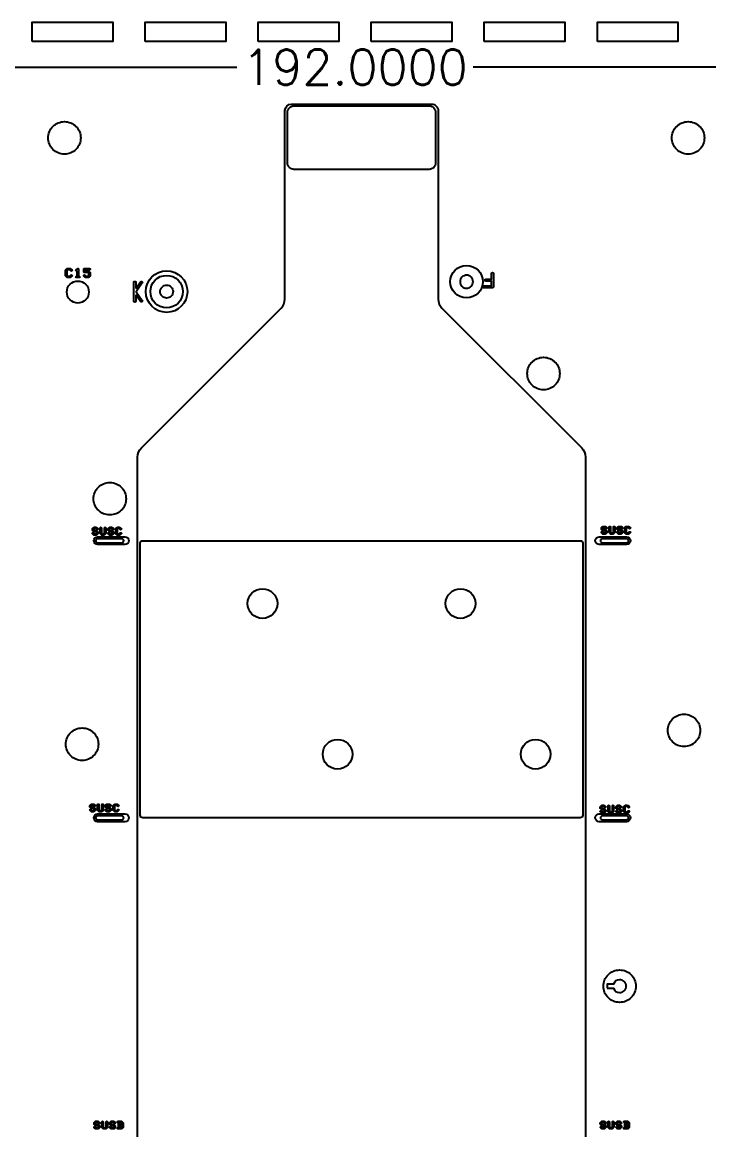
# Model space of a CAD drawing. Extents: x 2864 to 3941, y 2420 to 3182.
# Drawn here: x 3134 to 3186.9, y 2686.2 to 2771.5 of the extents above; entities that cross this region are included whole.
import ezdxf

# ---------------------------------------------------------------- set-up
doc = ezdxf.new("R2010")
doc.units = 0
doc.layers.get('Defpoints').update_dxf_attribs({"lineweight": 0})
for name, color, linetype in [('susb-t_layer0', 3, 'Continuous'), ('susc-t_layer1', 2, 'Continuous'), ('ttr1_panel_layer3', 7, 'Continuous')]:
    doc.layers.add(name, color=color, linetype=linetype)
doc.layers.add('尺寸線', color=3, linetype='Continuous', lineweight=0)
doc.styles.get("Standard").update_dxf_attribs({"font": 'simplex.shx', "height": 2.7})
doc.dimstyles.get("Standard").update_dxf_attribs({"dimtxt": 6, "dimasz": 0.18, "dimexe": 0.18, "dimexo": 0.0625, "dimgap": 0.09, "dimtad": 0, "dimtih": 1, "dimtoh": 1, "dimdec": 4, "dimzin": 0, "dimdsep": 46, "dimtxsty": 'Standard', "dimcen": 0.09, "dimadec": 0, "dimazin": 0, "dimtfac": 1, "dimtdec": 4, "dimtofl": 0, "dimtmove": 0, "dimatfit": 3, "dimfxl": 0, "dimtolj": 1, "dimtzin": 0, "dimarcsym": 0})

# ---------------------------------------------------------------- blocks, each defined once
blk = doc.blocks.new('*D6')
at = {"layer": 'Defpoints', "color": 0, "linetype": 'Continuous'}
for p in [(3264.244, 2768.025), (3072.244, 2751.506), (3264.244, 2751.506)]:
    blk.add_point(p, dxfattribs=at)
at = {"layer": '尺寸線', "color": 0, "linetype": 'Continuous', "lineweight": -2}
for p, q in [((3072.244, 2751.569), (3072.244, 2768.205)), ((3072.424, 2768.025), (3150.568, 2768.025)), ((3264.064, 2768.025), (3168.748, 2768.025)), ((3264.244, 2751.569), (3264.244, 2768.205))]:
    blk.add_line(p, q, dxfattribs=at)
at = {"layer": '尺寸線', "color": 0, "linetype": 'Continuous'}
for points in [[(3072.424, 2768.055), (3072.424, 2767.995), (3072.244, 2768.025)], [(3264.064, 2767.995), (3264.064, 2768.055), (3264.244, 2768.025)]]:
    blk.add_solid(points, dxfattribs=at)
at = {"layer": '尺寸線', "color": 0, "linetype": 'Continuous', "insert": (3159.658, 2768.025), "char_height": 2.7, "attachment_point": 5}
blk.add_mtext('\\A1;192.0000', dxfattribs=at)

msp = doc.modelspace()

# ---------------------------------------------------------------- linework, layer by layer
at = {"layer": 'susb-t_layer0', "linetype": 'Continuous'}
msp.add_lwpolyline([(3154.4627, 2760.65365), (3154.4627, 2764.54823, -0.414216), (3154.96258, 2765.04835), (3165.36261, 2765.04835, -0.414367), (3165.86273, 2764.54823), (3165.86273, 2760.65365, -0.414365), (3165.36261, 2760.15377), (3154.96258, 2760.15377, -0.414216)], format="xyb", close=True, dxfattribs=at)
at = {"layer": 'susc-t_layer1', "linetype": 'Continuous'}
msp.add_lwpolyline([(3143.12719, 2710.42347), (3143.12719, 2731.35947, -0.414223), (3143.32719, 2731.55947), (3176.99494, 2731.55947, -0.414223), (3177.19494, 2731.35947), (3177.19494, 2710.42347, -0.414223), (3176.99494, 2710.22347), (3143.32719, 2710.22347, -0.414223)], format="xyb", close=True, dxfattribs=at)
at = {"layer": 'susc-t_layer1'}
for centre in [(3152.53967, 2726.72077), (3167.77942, 2726.72077), (3158.32173, 2715.115), (3173.56173, 2715.115)]:
    msp.add_circle(centre, 1.14241, dxfattribs=at)
at = {"layer": 'ttr1_panel_layer3'}
for p, q in [((3141.50978, 2686.25847), (3141.427, 2686.25847)), ((3180.47026, 2686.26367), (3180.38748, 2686.26367))]:
    msp.add_line(p, q, dxfattribs=at)
at = {"layer": 'ttr1_panel_layer3', "linetype": 'Continuous'}
for points in [[(3134.81107, 2769.99278), (3134.81107, 2771.49278), (3141.01107, 2771.49278), (3141.01107, 2769.99278)], [(3143.51107, 2769.99278), (3143.51107, 2771.49278), (3149.71107, 2771.49278), (3149.71107, 2769.99278)], [(3152.21107, 2769.99278), (3152.21107, 2771.49278), (3158.41107, 2771.49278), (3158.41107, 2769.99278)], [(3160.91107, 2769.99278), (3160.91107, 2771.49278), (3167.11107, 2771.49278), (3167.11107, 2769.99278)], [(3169.61107, 2769.99278), (3169.61107, 2771.49278), (3175.81107, 2771.49278), (3175.81107, 2769.99278)], [(3178.31107, 2769.99278), (3178.31107, 2771.49278), (3184.51107, 2771.49278), (3184.51107, 2769.99278)], [(3141.55978, 2686.35847), (3141.65463, 2686.35847), (3141.70812, 2686.41196), (3141.70812, 2686.70166), (3141.65463, 2686.75515), (3141.55978, 2686.75515)], [(3180.52026, 2686.36367), (3180.61511, 2686.36367), (3180.6686, 2686.41716), (3180.6686, 2686.70687), (3180.61511, 2686.76036), (3180.52026, 2686.76036)]]:
    msp.add_lwpolyline(points, close=True, dxfattribs=at)
for points in [[(3142.92399, 2667.73867), (3142.92399, 2737.99786, -0.198849), (3143.21685, 2738.70474), (3153.97223, 2749.46012, 0.198916), (3154.26509, 2750.16726), (3154.26509, 2764.68031, -0.414068), (3154.76522, 2765.18018), (3165.56022, 2765.18018, -0.414218), (3166.06009, 2764.68031), (3166.06009, 2750.16726, 0.198916), (3166.35295, 2749.46012), (3177.10528, 2738.70779, -0.198916), (3177.39814, 2738.00066), (3177.39814, 2667.70082, -0.198917), (3177.10528, 2666.99369), (3165.35103, 2655.23943, 0.198625), (3165.20487, 2654.88627), (3165.20487, 2646.80551, -0.414364), (3164.70474, 2646.30539), (3155.70476, 2646.30539, -0.414217), (3155.20489, 2646.80551), (3155.20489, 2654.83648, 0.198853), (3155.05843, 2655.18996), (3143.21685, 2667.03153, -0.198917)], [(3136.04933, 2762.58209, -0.414215), (3137.29933, 2763.83209, -0.414215), (3138.54933, 2762.58209, -0.414215), (3137.29933, 2761.33209, -0.414215)], [(3184.04933, 2762.58209, -0.414215), (3185.29933, 2763.83209, -0.414215), (3186.54933, 2762.58209, -0.414215), (3185.29933, 2761.33209, -0.414215)], [(3137.38453, 2751.97478), (3137.38453, 2752.37213, -0.200121), (3137.39933, 2752.40764), (3137.49836, 2752.50667, -0.200121), (3137.53387, 2752.52147), (3137.73254, 2752.52147, -0.200121), (3137.76805, 2752.50667), (3137.86724, 2752.40749, -1), (3137.79653, 2752.33678), (3137.71183, 2752.42147), (3137.55458, 2752.42147), (3137.48453, 2752.35142), (3137.48453, 2751.99549), (3137.55458, 2751.92544), (3137.71183, 2751.92544), (3137.79653, 2752.01014, -1), (3137.86724, 2751.93943), (3137.76805, 2751.84024, -0.200121), (3137.73254, 2751.82544), (3137.53387, 2751.82544, -0.200121), (3137.49836, 2751.84024), (3137.39933, 2751.93927, -0.200121)], [(3138.78453, 2752.27279), (3138.78453, 2752.47147, -0.414253), (3138.83453, 2752.52147), (3139.23188, 2752.52147, -1), (3139.23188, 2752.42147), (3138.88453, 2752.42147), (3138.88453, 2752.32279), (3139.13254, 2752.32279, -0.200121), (3139.16805, 2752.30799), (3139.26708, 2752.20897, -0.200121), (3139.28188, 2752.17346), (3139.28188, 2751.97478, -0.200121), (3139.26708, 2751.93927), (3139.16805, 2751.84024, -0.200121), (3139.13254, 2751.82544), (3138.93387, 2751.82544, -0.200121), (3138.89836, 2751.84024), (3138.79918, 2751.93943, -1), (3138.86989, 2752.01014), (3138.95458, 2751.92544), (3139.11183, 2751.92544), (3139.18188, 2751.99549), (3139.18188, 2752.15275), (3139.11183, 2752.22279), (3138.83453, 2752.22279, -0.414253)], [(3167.74359, 2751.50645, 0.414217), (3168.24359, 2751.00645, 0.414217), (3168.74359, 2751.50645, 0.414217), (3168.24359, 2752.00645, 0.414217)], [(3137.47796, 2750.7088, -0.414215), (3138.32796, 2751.5588, -0.414215), (3139.17796, 2750.7088, -0.414215), (3138.32796, 2749.8588, -0.414215)], [(3144.66107, 2750.74278, -0.414217), (3145.16107, 2751.24278, -0.414217), (3145.66107, 2750.74278, -0.414217), (3145.16107, 2750.24278, -0.414217)], [(3172.91663, 2744.4339, -0.414215), (3174.16663, 2745.6839, -0.414215), (3175.41663, 2744.4339, -0.414215), (3174.16663, 2743.1839, -0.414215)], [(3139.53994, 2734.79199, -0.414215), (3140.78994, 2736.04199, -0.414215), (3142.03994, 2734.79199, -0.414215), (3140.78994, 2733.54199, -0.414215)], [(3139.44824, 2732.37718), (3139.44824, 2732.45997, -0.200121), (3139.46304, 2732.49548), (3139.54551, 2732.57795, -0.200121), (3139.58102, 2732.59275), (3139.74658, 2732.59275, -0.200121), (3139.78209, 2732.57795), (3139.86472, 2732.49532, -1), (3139.79401, 2732.42461), (3139.72587, 2732.49275), (3139.60173, 2732.49275), (3139.54824, 2732.43926), (3139.54824, 2732.39789), (3139.60173, 2732.3444), (3139.74658, 2732.3444, -0.200121), (3139.78209, 2732.3296), (3139.86456, 2732.24713, -0.200121), (3139.87936, 2732.21162), (3139.87936, 2732.12884, -0.200121), (3139.86456, 2732.09333), (3139.78209, 2732.01086, -0.200121), (3139.74658, 2731.99606), (3139.58102, 2731.99606, -0.200121), (3139.54551, 2732.01086), (3139.46288, 2732.09348, -1), (3139.53359, 2732.16419), (3139.60173, 2732.09606), (3139.72587, 2732.09606), (3139.77936, 2732.14955), (3139.77936, 2732.19091), (3139.72587, 2732.2444), (3139.58102, 2732.2444, -0.200121), (3139.54551, 2732.2592), (3139.46304, 2732.34167, -0.200121)], [(3140.04824, 2732.12884), (3140.04824, 2732.54275, -1), (3140.14824, 2732.54275), (3140.14824, 2732.14955), (3140.20173, 2732.09606), (3140.32587, 2732.09606), (3140.37936, 2732.14955), (3140.37936, 2732.54275, -1), (3140.47936, 2732.54275), (3140.47936, 2732.12884, -0.200121), (3140.46456, 2732.09333), (3140.38209, 2732.01086, -0.200121), (3140.34658, 2731.99606), (3140.18102, 2731.99606, -0.200121), (3140.14551, 2732.01086), (3140.06304, 2732.09333, -0.200121)], [(3140.64824, 2732.37718), (3140.64824, 2732.45997, -0.200121), (3140.66304, 2732.49548), (3140.74551, 2732.57795, -0.200121), (3140.78102, 2732.59275), (3140.94658, 2732.59275, -0.200121), (3140.98209, 2732.57795), (3141.06472, 2732.49532, -1), (3140.99401, 2732.42461), (3140.92587, 2732.49275), (3140.80173, 2732.49275), (3140.74824, 2732.43926), (3140.74824, 2732.39789), (3140.80173, 2732.3444), (3140.94658, 2732.3444, -0.200121), (3140.98209, 2732.3296), (3141.06456, 2732.24713, -0.200121), (3141.07936, 2732.21162), (3141.07936, 2732.12884, -0.200121), (3141.06456, 2732.09333), (3140.98209, 2732.01086, -0.200121), (3140.94658, 2731.99606), (3140.78102, 2731.99606, -0.200121), (3140.74551, 2732.01086), (3140.66288, 2732.09348, -1), (3140.73359, 2732.16419), (3140.80173, 2732.09606), (3140.92587, 2732.09606), (3140.97936, 2732.14955), (3140.97936, 2732.19091), (3140.92587, 2732.2444), (3140.78102, 2732.2444, -0.200121), (3140.74551, 2732.2592), (3140.66304, 2732.34167, -0.200121)], [(3141.24824, 2732.12884), (3141.24824, 2732.45997, -0.200121), (3141.26304, 2732.49548), (3141.34551, 2732.57795, -0.200121), (3141.38102, 2732.59275), (3141.54658, 2732.59275, -0.200121), (3141.58209, 2732.57795), (3141.66472, 2732.49532, -1), (3141.59401, 2732.42461), (3141.52587, 2732.49275), (3141.40173, 2732.49275), (3141.34824, 2732.43926), (3141.34824, 2732.14955), (3141.40173, 2732.09606), (3141.52587, 2732.09606), (3141.59401, 2732.16419, -1), (3141.66472, 2732.09348), (3141.58209, 2732.01086, -0.200121), (3141.54658, 2731.99606), (3141.38102, 2731.99606, -0.200121), (3141.34551, 2732.01086), (3141.26304, 2732.09333, -0.200121)], [(3178.61932, 2732.44894), (3178.61932, 2732.53172, -0.200121), (3178.63412, 2732.56723), (3178.71659, 2732.6497, -0.200121), (3178.7521, 2732.6645), (3178.91767, 2732.6645, -0.200121), (3178.95318, 2732.6497), (3179.0358, 2732.56708, -1), (3178.96509, 2732.49637), (3178.89696, 2732.5645), (3178.77281, 2732.5645), (3178.71932, 2732.51101), (3178.71932, 2732.46965), (3178.77281, 2732.41616), (3178.91767, 2732.41616, -0.200121), (3178.95318, 2732.40136), (3179.03565, 2732.31889, -0.200121), (3179.05045, 2732.28338), (3179.05045, 2732.20059, -0.200121), (3179.03565, 2732.16508), (3178.95318, 2732.08261, -0.200121), (3178.91767, 2732.06781), (3178.7521, 2732.06781, -0.200121), (3178.71659, 2732.08261), (3178.63397, 2732.16524, -1), (3178.70468, 2732.23595), (3178.77281, 2732.16781), (3178.89696, 2732.16781), (3178.95045, 2732.2213), (3178.95045, 2732.26267), (3178.89696, 2732.31616), (3178.7521, 2732.31616, -0.200121), (3178.71659, 2732.33096), (3178.63412, 2732.41343, -0.200121)], [(3179.21932, 2732.20059), (3179.21932, 2732.6145, -1), (3179.31932, 2732.6145), (3179.31932, 2732.2213), (3179.37281, 2732.16781), (3179.49696, 2732.16781), (3179.55045, 2732.2213), (3179.55045, 2732.6145, -1), (3179.65045, 2732.6145), (3179.65045, 2732.20059, -0.200121), (3179.63565, 2732.16508), (3179.55318, 2732.08261, -0.200121), (3179.51767, 2732.06781), (3179.3521, 2732.06781, -0.200121), (3179.31659, 2732.08261), (3179.23412, 2732.16508, -0.200121)], [(3179.81932, 2732.44894), (3179.81932, 2732.53172, -0.200121), (3179.83412, 2732.56723), (3179.91659, 2732.6497, -0.200121), (3179.9521, 2732.6645), (3180.11767, 2732.6645, -0.200121), (3180.15318, 2732.6497), (3180.2358, 2732.56708, -1), (3180.16509, 2732.49637), (3180.09696, 2732.5645), (3179.97281, 2732.5645), (3179.91932, 2732.51101), (3179.91932, 2732.46965), (3179.97281, 2732.41616), (3180.11767, 2732.41616, -0.200121), (3180.15318, 2732.40136), (3180.23565, 2732.31889, -0.200121), (3180.25045, 2732.28338), (3180.25045, 2732.20059, -0.200121), (3180.23565, 2732.16508), (3180.15318, 2732.08261, -0.200121), (3180.11767, 2732.06781), (3179.9521, 2732.06781, -0.200121), (3179.91659, 2732.08261), (3179.83397, 2732.16524, -1), (3179.90468, 2732.23595), (3179.97281, 2732.16781), (3180.09696, 2732.16781), (3180.15045, 2732.2213), (3180.15045, 2732.26267), (3180.09696, 2732.31616), (3179.9521, 2732.31616, -0.200121), (3179.91659, 2732.33096), (3179.83412, 2732.41343, -0.200121)], [(3180.41932, 2732.20059), (3180.41932, 2732.53172, -0.200121), (3180.43412, 2732.56723), (3180.51659, 2732.6497, -0.200121), (3180.5521, 2732.6645), (3180.71767, 2732.6645, -0.200121), (3180.75318, 2732.6497), (3180.8358, 2732.56708, -1), (3180.76509, 2732.49637), (3180.69696, 2732.5645), (3180.57281, 2732.5645), (3180.51932, 2732.51101), (3180.51932, 2732.2213), (3180.57281, 2732.16781), (3180.69696, 2732.16781), (3180.76509, 2732.23595, -1), (3180.8358, 2732.16524), (3180.75318, 2732.08261, -0.200121), (3180.71767, 2732.06781), (3180.5521, 2732.06781, -0.200121), (3180.51659, 2732.08261), (3180.43412, 2732.16508, -0.200121)], [(3139.85001, 2731.25947, -1), (3139.85001, 2731.85947), (3141.9553, 2731.85947, -1), (3141.9553, 2731.25947)], [(3139.85001, 2731.40947), (3141.70747, 2731.40947, 1), (3141.70747, 2731.70947), (3139.85001, 2731.70947, 1)], [(3178.45421, 2731.25947, -1), (3178.45421, 2731.85947), (3180.5595, 2731.85947, -1), (3180.5595, 2731.25947)], [(3178.70204, 2731.40947), (3180.5595, 2731.40947, 1), (3180.5595, 2731.70947), (3178.70204, 2731.70947, 1)], [(3183.7306, 2716.956, -0.414215), (3184.9806, 2718.206, -0.414215), (3186.2306, 2716.956, -0.414215), (3184.9806, 2715.706, -0.414215)], [(3137.41027, 2715.89116, -0.414215), (3138.66027, 2717.14116, -0.414215), (3139.91027, 2715.89116, -0.414215), (3138.66027, 2714.64116, -0.414215)], [(3139.2537, 2711.06429), (3139.2537, 2711.14708, -0.200121), (3139.2685, 2711.18259), (3139.35097, 2711.26506, -0.200121), (3139.38648, 2711.27986), (3139.55205, 2711.27986, -0.200121), (3139.58756, 2711.26506), (3139.67018, 2711.18243, -1), (3139.59947, 2711.11172), (3139.53134, 2711.17986), (3139.40719, 2711.17986), (3139.3537, 2711.12637), (3139.3537, 2711.085), (3139.40719, 2711.03151), (3139.55205, 2711.03151, -0.200121), (3139.58756, 2711.01671), (3139.67003, 2710.93424, -0.200121), (3139.68483, 2710.89873), (3139.68483, 2710.81595, -0.200121), (3139.67003, 2710.78044), (3139.58756, 2710.69797, -0.200121), (3139.55205, 2710.68317), (3139.38648, 2710.68317, -0.200121), (3139.35097, 2710.69797), (3139.26835, 2710.78059, -1), (3139.33906, 2710.8513), (3139.40719, 2710.78317), (3139.53134, 2710.78317), (3139.58483, 2710.83666), (3139.58483, 2710.87802), (3139.53134, 2710.93151), (3139.38648, 2710.93151, -0.200121), (3139.35097, 2710.94631), (3139.2685, 2711.02878, -0.200121)], [(3139.8537, 2710.81595), (3139.8537, 2711.22986, -1), (3139.9537, 2711.22986), (3139.9537, 2710.83666), (3140.00719, 2710.78317), (3140.13134, 2710.78317), (3140.18483, 2710.83666), (3140.18483, 2711.22986, -1), (3140.28483, 2711.22986), (3140.28483, 2710.81595, -0.200121), (3140.27003, 2710.78044), (3140.18756, 2710.69797, -0.200121), (3140.15205, 2710.68317), (3139.98648, 2710.68317, -0.200121), (3139.95097, 2710.69797), (3139.8685, 2710.78044, -0.200121)], [(3140.4537, 2711.06429), (3140.4537, 2711.14708, -0.200121), (3140.4685, 2711.18259), (3140.55097, 2711.26506, -0.200121), (3140.58648, 2711.27986), (3140.75205, 2711.27986, -0.200121), (3140.78756, 2711.26506), (3140.87018, 2711.18243, -1), (3140.79947, 2711.11172), (3140.73134, 2711.17986), (3140.60719, 2711.17986), (3140.5537, 2711.12637), (3140.5537, 2711.085), (3140.60719, 2711.03151), (3140.75205, 2711.03151, -0.200121), (3140.78756, 2711.01671), (3140.87003, 2710.93424, -0.200121), (3140.88483, 2710.89873), (3140.88483, 2710.81595, -0.200121), (3140.87003, 2710.78044), (3140.78756, 2710.69797, -0.200121), (3140.75205, 2710.68317), (3140.58648, 2710.68317, -0.200121), (3140.55097, 2710.69797), (3140.46835, 2710.78059, -1), (3140.53906, 2710.8513), (3140.60719, 2710.78317), (3140.73134, 2710.78317), (3140.78483, 2710.83666), (3140.78483, 2710.87802), (3140.73134, 2710.93151), (3140.58648, 2710.93151, -0.200121), (3140.55097, 2710.94631), (3140.4685, 2711.02878, -0.200121)], [(3141.0537, 2710.81595), (3141.0537, 2711.14708, -0.200121), (3141.0685, 2711.18259), (3141.15097, 2711.26506, -0.200121), (3141.18648, 2711.27986), (3141.35205, 2711.27986, -0.200121), (3141.38756, 2711.26506), (3141.47018, 2711.18243, -1), (3141.39947, 2711.11172), (3141.33134, 2711.17986), (3141.20719, 2711.17986), (3141.1537, 2711.12637), (3141.1537, 2710.83666), (3141.20719, 2710.78317), (3141.33134, 2710.78317), (3141.39947, 2710.8513, -1), (3141.47018, 2710.78059), (3141.38756, 2710.69797, -0.200121), (3141.35205, 2710.68317), (3141.18648, 2710.68317, -0.200121), (3141.15097, 2710.69797), (3141.0685, 2710.78044, -0.200121)], [(3178.53351, 2710.96881), (3178.53351, 2711.05159, -0.200121), (3178.54831, 2711.0871), (3178.63078, 2711.16957, -0.200121), (3178.66629, 2711.18437), (3178.83186, 2711.18437, -0.200121), (3178.86737, 2711.16957), (3178.94999, 2711.08695, -1), (3178.87928, 2711.01624), (3178.81115, 2711.08437), (3178.687, 2711.08437), (3178.63351, 2711.03088), (3178.63351, 2710.98952), (3178.687, 2710.93603), (3178.83186, 2710.93603, -0.200121), (3178.86737, 2710.92123), (3178.94984, 2710.83876, -0.200121), (3178.96464, 2710.80325), (3178.96464, 2710.72047, -0.200121), (3178.94984, 2710.68496), (3178.86737, 2710.60249, -0.200121), (3178.83186, 2710.58769), (3178.66629, 2710.58769, -0.200121), (3178.63078, 2710.60249), (3178.54816, 2710.68511, -1), (3178.61887, 2710.75582), (3178.687, 2710.68769), (3178.81115, 2710.68769), (3178.86464, 2710.74118), (3178.86464, 2710.78254), (3178.81115, 2710.83603), (3178.66629, 2710.83603, -0.200121), (3178.63078, 2710.85083), (3178.54831, 2710.9333, -0.200121)], [(3179.13351, 2710.72047), (3179.13351, 2711.13437, -1), (3179.23351, 2711.13437), (3179.23351, 2710.74118), (3179.287, 2710.68769), (3179.41115, 2710.68769), (3179.46464, 2710.74118), (3179.46464, 2711.13437, -1), (3179.56464, 2711.13437), (3179.56464, 2710.72047, -0.200121), (3179.54984, 2710.68496), (3179.46737, 2710.60249, -0.200121), (3179.43186, 2710.58769), (3179.26629, 2710.58769, -0.200121), (3179.23078, 2710.60249), (3179.14831, 2710.68496, -0.200121)], [(3179.73351, 2710.96881), (3179.73351, 2711.05159, -0.200121), (3179.74831, 2711.0871), (3179.83078, 2711.16957, -0.200121), (3179.86629, 2711.18437), (3180.03186, 2711.18437, -0.200121), (3180.06737, 2711.16957), (3180.14999, 2711.08695, -1), (3180.07928, 2711.01624), (3180.01115, 2711.08437), (3179.887, 2711.08437), (3179.83351, 2711.03088), (3179.83351, 2710.98952), (3179.887, 2710.93603), (3180.03186, 2710.93603, -0.200121), (3180.06737, 2710.92123), (3180.14984, 2710.83876, -0.200121), (3180.16464, 2710.80325), (3180.16464, 2710.72047, -0.200121), (3180.14984, 2710.68496), (3180.06737, 2710.60249, -0.200121), (3180.03186, 2710.58769), (3179.86629, 2710.58769, -0.200121), (3179.83078, 2710.60249), (3179.74816, 2710.68511, -1), (3179.81887, 2710.75582), (3179.887, 2710.68769), (3180.01115, 2710.68769), (3180.06464, 2710.74118), (3180.06464, 2710.78254), (3180.01115, 2710.83603), (3179.86629, 2710.83603, -0.200121), (3179.83078, 2710.85083), (3179.74831, 2710.9333, -0.200121)], [(3180.33351, 2710.72047), (3180.33351, 2711.05159, -0.200121), (3180.34831, 2711.0871), (3180.43078, 2711.16957, -0.200121), (3180.46629, 2711.18437), (3180.63186, 2711.18437, -0.200121), (3180.66737, 2711.16957), (3180.74999, 2711.08695, -1), (3180.67928, 2711.01624), (3180.61115, 2711.08437), (3180.487, 2711.08437), (3180.43351, 2711.03088), (3180.43351, 2710.74118), (3180.487, 2710.68769), (3180.61115, 2710.68769), (3180.67928, 2710.75582, -1), (3180.74999, 2710.68511), (3180.66737, 2710.60249, -0.200121), (3180.63186, 2710.58769), (3180.46629, 2710.58769, -0.200121), (3180.43078, 2710.60249), (3180.34831, 2710.68496, -0.200121)], [(3139.85001, 2709.92347, -1), (3139.85001, 2710.52347), (3141.9553, 2710.52347, -1), (3141.9553, 2709.92347)], [(3139.85001, 2710.07347), (3141.70747, 2710.07347, 1), (3141.70747, 2710.37347), (3139.85001, 2710.37347, 1)], [(3178.45421, 2709.92347, -1), (3178.45421, 2710.52347), (3180.5595, 2710.52347, -1), (3180.5595, 2709.92347)], [(3178.70204, 2710.07347), (3180.5595, 2710.07347, 1), (3180.5595, 2710.37347), (3178.70204, 2710.37347, 1)], [(3178.77663, 2697.25683, -0.414215), (3180.02663, 2698.50683, -0.414215), (3181.27663, 2697.25683, -0.414215), (3180.02663, 2696.00683, -0.414215)], [(3179.07549, 2697.10683), (3179.54966, 2697.10683, 0.327544), (3180.02663, 2696.75683, 0.414217), (3180.52663, 2697.25683, 0.414217), (3180.02663, 2697.75683, 0.327542), (3179.54966, 2697.40683), (3179.07549, 2697.40683)], [(3139.577, 2686.63959), (3139.577, 2686.72237, -0.200121), (3139.5918, 2686.75788), (3139.67427, 2686.84035, -0.200121), (3139.70978, 2686.85515), (3139.87534, 2686.85515, -0.200121), (3139.91085, 2686.84035), (3139.99348, 2686.75773, -1), (3139.92277, 2686.68702), (3139.85463, 2686.75515), (3139.73049, 2686.75515), (3139.677, 2686.70166), (3139.677, 2686.6603), (3139.73049, 2686.60681), (3139.87534, 2686.60681, -0.200121), (3139.91085, 2686.59201), (3139.99332, 2686.50954, -0.200121), (3140.00812, 2686.47403), (3140.00812, 2686.39125, -0.200121), (3139.99332, 2686.35574), (3139.91085, 2686.27327, -0.200121), (3139.87534, 2686.25847), (3139.70978, 2686.25847, -0.200121), (3139.67427, 2686.27327), (3139.59164, 2686.35589, -1), (3139.66235, 2686.4266), (3139.73049, 2686.35847), (3139.85463, 2686.35847), (3139.90812, 2686.41196), (3139.90812, 2686.45332), (3139.85463, 2686.50681), (3139.70978, 2686.50681, -0.200121), (3139.67427, 2686.52161), (3139.5918, 2686.60408, -0.200121)], [(3140.177, 2686.39125), (3140.177, 2686.80515, -1), (3140.277, 2686.80515), (3140.277, 2686.41196), (3140.33049, 2686.35847), (3140.45463, 2686.35847), (3140.50812, 2686.41196), (3140.50812, 2686.80515, -1), (3140.60812, 2686.80515), (3140.60812, 2686.39125, -0.200121), (3140.59332, 2686.35574), (3140.51085, 2686.27327, -0.200121), (3140.47534, 2686.25847), (3140.30978, 2686.25847, -0.200121), (3140.27427, 2686.27327), (3140.1918, 2686.35574, -0.200121)], [(3140.777, 2686.63959), (3140.777, 2686.72237, -0.200121), (3140.7918, 2686.75788), (3140.87427, 2686.84035, -0.200121), (3140.90978, 2686.85515), (3141.07534, 2686.85515, -0.200121), (3141.11085, 2686.84035), (3141.19348, 2686.75773, -1), (3141.12277, 2686.68702), (3141.05463, 2686.75515), (3140.93049, 2686.75515), (3140.877, 2686.70166), (3140.877, 2686.6603), (3140.93049, 2686.60681), (3141.07534, 2686.60681, -0.200121), (3141.11085, 2686.59201), (3141.19332, 2686.50954, -0.200121), (3141.20812, 2686.47403), (3141.20812, 2686.39125, -0.200121), (3141.19332, 2686.35574), (3141.11085, 2686.27327, -0.200121), (3141.07534, 2686.25847), (3140.90978, 2686.25847, -0.200121), (3140.87427, 2686.27327), (3140.79164, 2686.35589, -1), (3140.86235, 2686.4266), (3140.93049, 2686.35847), (3141.05463, 2686.35847), (3141.10812, 2686.41196), (3141.10812, 2686.45332), (3141.05463, 2686.50681), (3140.90978, 2686.50681, -0.200121), (3140.87427, 2686.52161), (3140.7918, 2686.60408, -0.200121)], [(3178.53748, 2686.6448), (3178.53748, 2686.72758, -0.200121), (3178.55228, 2686.76309), (3178.63475, 2686.84556, -0.200121), (3178.67026, 2686.86036), (3178.83582, 2686.86036, -0.200121), (3178.87133, 2686.84556), (3178.95396, 2686.76294, -1), (3178.88325, 2686.69223), (3178.81511, 2686.76036), (3178.69097, 2686.76036), (3178.63748, 2686.70687), (3178.63748, 2686.66551), (3178.69097, 2686.61202), (3178.83582, 2686.61202, -0.200121), (3178.87133, 2686.59722), (3178.9538, 2686.51475, -0.200121), (3178.9686, 2686.47924), (3178.9686, 2686.39645, -0.200121), (3178.9538, 2686.36094), (3178.87133, 2686.27847, -0.200121), (3178.83582, 2686.26367), (3178.67026, 2686.26367, -0.200121), (3178.63475, 2686.27847), (3178.55212, 2686.3611, -1), (3178.62283, 2686.43181), (3178.69097, 2686.36367), (3178.81511, 2686.36367), (3178.8686, 2686.41716), (3178.8686, 2686.45853), (3178.81511, 2686.51202), (3178.67026, 2686.51202, -0.200121), (3178.63475, 2686.52682), (3178.55228, 2686.60929, -0.200121)], [(3179.13748, 2686.39645), (3179.13748, 2686.81036, -1), (3179.23748, 2686.81036), (3179.23748, 2686.41716), (3179.29097, 2686.36367), (3179.41511, 2686.36367), (3179.4686, 2686.41716), (3179.4686, 2686.81036, -1), (3179.5686, 2686.81036), (3179.5686, 2686.39645, -0.200121), (3179.5538, 2686.36094), (3179.47133, 2686.27847, -0.200121), (3179.43582, 2686.26367), (3179.27026, 2686.26367, -0.200121), (3179.23475, 2686.27847), (3179.15228, 2686.36094, -0.200121)], [(3179.73748, 2686.6448), (3179.73748, 2686.72758, -0.200121), (3179.75228, 2686.76309), (3179.83475, 2686.84556, -0.200121), (3179.87026, 2686.86036), (3180.03582, 2686.86036, -0.200121), (3180.07133, 2686.84556), (3180.15396, 2686.76294, -1), (3180.08325, 2686.69223), (3180.01511, 2686.76036), (3179.89097, 2686.76036), (3179.83748, 2686.70687), (3179.83748, 2686.66551), (3179.89097, 2686.61202), (3180.03582, 2686.61202, -0.200121), (3180.07133, 2686.59722), (3180.1538, 2686.51475, -0.200121), (3180.1686, 2686.47924), (3180.1686, 2686.39645, -0.200121), (3180.1538, 2686.36094), (3180.07133, 2686.27847, -0.200121), (3180.03582, 2686.26367), (3179.87026, 2686.26367, -0.200121), (3179.83475, 2686.27847), (3179.75212, 2686.3611, -1), (3179.82283, 2686.43181), (3179.89097, 2686.36367), (3180.01511, 2686.36367), (3180.0686, 2686.41716), (3180.0686, 2686.45853), (3180.01511, 2686.51202), (3179.87026, 2686.51202, -0.200121), (3179.83475, 2686.52682), (3179.75228, 2686.60929, -0.200121)]]:
    msp.add_lwpolyline(points, format="xyb", close=True, dxfattribs=at)
for points in [[(3138.28321, 2752.35076), (3138.26922, 2752.33678, -1), (3138.19851, 2752.40749)], [(3138.33321, 2751.82544), (3138.23387, 2751.82544, -1), (3138.23387, 2751.92544), (3138.28321, 2751.92544), (3138.28321, 2752.35076)], [(3138.19851, 2752.40749), (3138.2977, 2752.50667, -0.669786), (3138.38321, 2752.47147), (3138.38321, 2751.92544), (3138.43254, 2751.92544, -1), (3138.43254, 2751.82544), (3138.33321, 2751.82544)], [(3169.55527, 2751.02697, -1), (3169.55527, 2751.17697), (3170.17563, 2751.17697), (3170.17563, 2751.54849), (3169.72911, 2751.54849, -1), (3169.72911, 2751.69849), (3170.17563, 2751.69849), (3170.17563, 2752.14501, -1), (3170.32563, 2752.14501), (3170.32563, 2751.62349)], [(3142.64704, 2750.0173), (3142.64704, 2751.4577, -1), (3142.79704, 2751.4577), (3142.79704, 2750.97835)], [(3142.79704, 2750.97835), (3143.15699, 2751.50028, -1), (3143.28047, 2751.41512), (3142.81315, 2750.7375), (3143.28047, 2750.05988, -1), (3143.15699, 2749.97472), (3142.79704, 2750.49664)], [(3170.32563, 2751.62349), (3170.32563, 2751.10197, -0.414241), (3170.25063, 2751.02697), (3169.55527, 2751.02697)], [(3142.79704, 2750.49664), (3142.79704, 2750.0173, -1), (3142.64704, 2750.0173)], [(3141.427, 2686.25847, -1), (3141.427, 2686.35847), (3141.45978, 2686.35847), (3141.45978, 2686.75515), (3141.427, 2686.75515, -1), (3141.427, 2686.85515), (3141.50978, 2686.85515), (3141.67534, 2686.85515, -0.200121), (3141.71085, 2686.84035), (3141.79332, 2686.75788, -0.200121), (3141.80812, 2686.72237), (3141.80812, 2686.39125, -0.200121), (3141.79332, 2686.35574), (3141.71085, 2686.27327, -0.200121), (3141.67534, 2686.25847), (3141.50978, 2686.25847)], [(3180.38748, 2686.26367, -1), (3180.38748, 2686.36367), (3180.42026, 2686.36367), (3180.42026, 2686.76036), (3180.38748, 2686.76036, -1), (3180.38748, 2686.86036), (3180.47026, 2686.86036), (3180.63582, 2686.86036, -0.200121), (3180.67133, 2686.84556), (3180.7538, 2686.76309, -0.200121), (3180.7686, 2686.72758), (3180.7686, 2686.39645, -0.200121), (3180.7538, 2686.36094), (3180.67133, 2686.27847, -0.200121), (3180.63582, 2686.26367), (3180.47026, 2686.26367)]]:
    msp.add_lwpolyline(points, format="xyb", dxfattribs=at)
at = {"layer": 'ttr1_panel_layer3'}
for centre, radius in [((3168.24359, 2751.50645), 1.25), ((3145.16107, 2750.74278), 1.6), ((3145.16107, 2750.74278), 1.25)]:
    msp.add_circle(centre, radius, dxfattribs=at)

# ---------------------------------------------------------------- dimensions: what is measured, and where the dimension line sits
at = {"layer": '尺寸線', "linetype": 'Continuous'}
dim = msp.add_linear_dim(base=(3264.24359, 2768.02518), p1=(3072.24359, 2751.50645), p2=(3264.24359, 2751.50645), dimstyle='Standard', dxfattribs=at)
dim.commit()
dim.dimension.update_dxf_attribs({"geometry": '*D6', "text_midpoint": (3159.65769, 2768.02518), "dimtype": 160})

doc.saveas('drawing.dxf')
